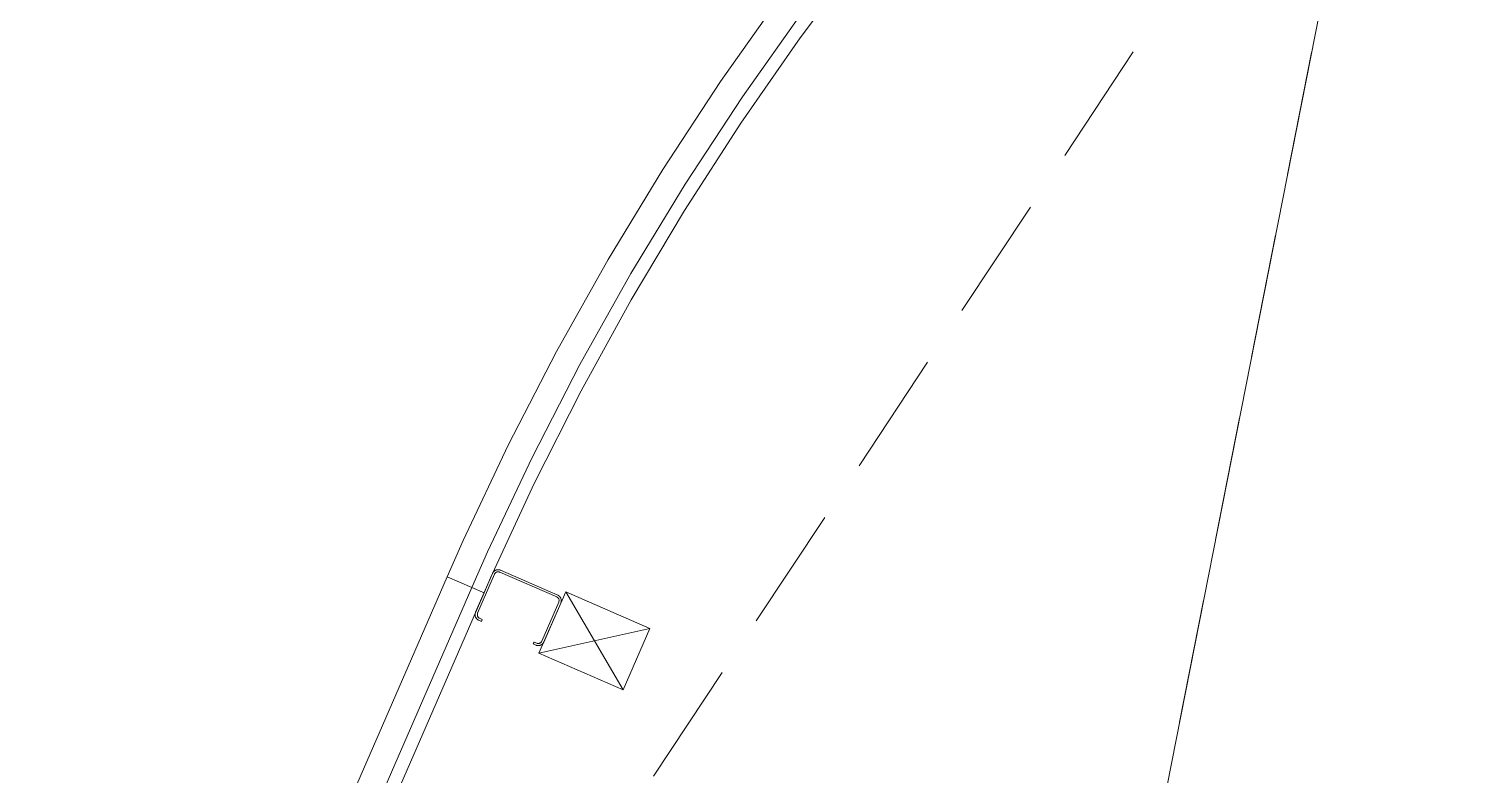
# Model space of a CAD drawing. Header units: metres. Extents: x 268878 to 269469, y 6087458 to 6088814.
# Drawn here: x 269153.913 to 269156.81, y 6087916.209 to 6087917.713 of the extents above; entities that cross this region are included whole.
import ezdxf

# ---------------------------------------------------------------- set-up
doc = ezdxf.new("R2010")
doc.units = ezdxf.units.M
doc.linetypes.add('DASHED2', pattern=[0.375, 0.25, -0.125])
doc.layers.add('Cadastre Developer_SP_NEW', color=2, linetype='Continuous', lineweight=5)

msp = doc.modelspace()

# ---------------------------------------------------------------- linework, layer by layer
at = {"layer": 'Cadastre Developer_SP_NEW', "color": 251, "linetype": 'DASHED2', "lineweight": 0}
for p, q in [((269158.67498, 6087928.7023), (269152.37538, 6087896.767)), ((269156.75996, 6087918.60412), (269154.31987, 6087914.92287))]:
    msp.add_line(p, q, dxfattribs=at)
at = {"layer": 'Cadastre Developer_SP_NEW', "color": 251, "linetype": 'Continuous', "lineweight": 0}
for p, q in [((269154.83016, 6087916.57693), (269154.75589, 6087916.60925)), ((269154.94076, 6087916.45517), (269154.99464, 6087916.57896)), ((269154.99464, 6087916.57896), (269155.16427, 6087916.50513)), ((269155.11039, 6087916.38134), (269154.99464, 6087916.57896)), ((269155.16427, 6087916.50513), (269154.94076, 6087916.45517)), ((269155.16427, 6087916.50513), (269155.11039, 6087916.38134)), ((269155.11039, 6087916.38134), (269154.94076, 6087916.45517))]:
    msp.add_line(p, q, dxfattribs=at)
for points in [[(269159.0933, 6087930.82289, 0), (269152.37538, 6087896.767, 0)], [(269154.032, 6087914.74309, 0), (269154.83016, 6087916.57693, 0), (269154.84333, 6087916.60697, 0), (269154.93129, 6087916.79703, 0), (269155.02583, 6087916.98391, 0), (269155.12683, 6087917.16737, 0), (269155.23417, 6087917.3472, 0), (269155.34773, 6087917.52317, 0), (269155.46735, 6087917.69507, 0), (269155.59291, 6087917.8627, 0), (269155.72423, 6087918.02583, 0), (269155.86117, 6087918.18429, 0), (269156.00356, 6087918.33787, 0), (269156.02634, 6087918.36147, 0)], [(269153.95773, 6087914.77542, 0), (269154.75589, 6087916.60925, 0), (269154.78827, 6087916.68232, 0), (269154.87889, 6087916.87426, 0), (269154.97615, 6087917.06292, 0), (269155.07994, 6087917.24807, 0), (269155.19013, 6087917.42948, 0), (269155.30658, 6087917.60694, 0), (269155.42916, 6087917.78023, 0), (269155.5577, 6087917.94913, 0), (269155.69207, 6087918.11345, 0), (269155.74413, 6087918.17408, 0)], [(269154.00724, 6087914.75387, 0), (269154.80541, 6087916.5877, 0), (269154.83718, 6087916.65944, 0), (269154.92698, 6087916.84968, 0), (269155.02335, 6087917.03668, 0), (269155.1262, 6087917.2202, 0), (269155.23539, 6087917.40002, 0), (269155.35078, 6087917.57591, 0), (269155.47225, 6087917.74768, 0), (269155.59963, 6087917.91509, 0), (269155.73278, 6087918.07797, 0), (269155.78388, 6087918.1375, 0)], [(269154.82643, 6087916.52326, 0), (269154.82121, 6087916.52553, 0), (269154.82108, 6087916.52559, 0), (269154.82083, 6087916.52571, 0), (269154.82058, 6087916.52584, 0), (269154.82034, 6087916.52597, 0), (269154.8201, 6087916.52612, 0), (269154.81987, 6087916.52627, 0), (269154.81964, 6087916.52644, 0), (269154.81942, 6087916.52661, 0), (269154.8192, 6087916.52678, 0), (269154.81899, 6087916.52697, 0), (269154.81879, 6087916.52716, 0), (269154.81859, 6087916.52736, 0), (269154.81841, 6087916.52757, 0), (269154.81822, 6087916.52778, 0), (269154.81805, 6087916.528, 0), (269154.81788, 6087916.52822, 0), (269154.81773, 6087916.52845, 0), (269154.81758, 6087916.52869, 0), (269154.81743, 6087916.52893, 0), (269154.8173, 6087916.52917, 0), (269154.81718, 6087916.52942, 0), (269154.81706, 6087916.52968, 0), (269154.81695, 6087916.52994, 0), (269154.81686, 6087916.5302, 0), (269154.81677, 6087916.53046, 0), (269154.81669, 6087916.53073, 0), (269154.81662, 6087916.531, 0), (269154.81656, 6087916.53127, 0), (269154.81651, 6087916.53155, 0), (269154.81647, 6087916.53182, 0), (269154.81644, 6087916.5321, 0), (269154.81641, 6087916.53238, 0), (269154.8164, 6087916.53266, 0), (269154.8164, 6087916.53294, 0), (269154.81641, 6087916.53322, 0), (269154.81642, 6087916.5335, 0), (269154.81645, 6087916.53377, 0), (269154.81649, 6087916.53405, 0), (269154.81653, 6087916.53433, 0), (269154.81659, 6087916.5346, 0), (269154.81665, 6087916.53487, 0), (269154.81673, 6087916.53514, 0), (269154.81681, 6087916.53541, 0), (269154.81691, 6087916.53567, 0), (269154.81701, 6087916.53593, 0), (269154.81706, 6087916.53606, 0), (269154.85115, 6087916.61436, 0), (269154.8512, 6087916.61449, 0), (269154.85132, 6087916.61474, 0), (269154.85145, 6087916.61499, 0), (269154.85159, 6087916.61523, 0), (269154.85173, 6087916.61547, 0), (269154.85189, 6087916.6157, 0), (269154.85205, 6087916.61593, 0), (269154.85222, 6087916.61615, 0), (269154.8524, 6087916.61637, 0), (269154.85258, 6087916.61658, 0), (269154.85278, 6087916.61678, 0), (269154.85298, 6087916.61698, 0), (269154.85318, 6087916.61716, 0), (269154.85339, 6087916.61735, 0), (269154.85361, 6087916.61752, 0), (269154.85384, 6087916.61769, 0), (269154.85407, 6087916.61784, 0), (269154.8543, 6087916.61799, 0), (269154.85454, 6087916.61813, 0), (269154.85479, 6087916.61827, 0), (269154.85504, 6087916.61839, 0), (269154.85529, 6087916.61851, 0), (269154.85555, 6087916.61861, 0), (269154.85581, 6087916.61871, 0), (269154.85608, 6087916.6188, 0), (269154.85635, 6087916.61888, 0), (269154.85662, 6087916.61895, 0), (269154.85689, 6087916.61901, 0), (269154.85716, 6087916.61906, 0), (269154.85744, 6087916.6191, 0), (269154.85772, 6087916.61913, 0), (269154.858, 6087916.61916, 0), (269154.85827, 6087916.61917, 0), (269154.85855, 6087916.61917, 0), (269154.85883, 6087916.61916, 0), (269154.85911, 6087916.61915, 0), (269154.85939, 6087916.61912, 0), (269154.85967, 6087916.61908, 0), (269154.85994, 6087916.61904, 0), (269154.86021, 6087916.61898, 0), (269154.86049, 6087916.61891, 0), (269154.86076, 6087916.61884, 0), (269154.86102, 6087916.61876, 0), (269154.86128, 6087916.61866, 0), (269154.86154, 6087916.61856, 0), (269154.86167, 6087916.61851, 0), (269154.97665, 6087916.56846, 0), (269154.97678, 6087916.5684, 0), (269154.97703, 6087916.56828, 0), (269154.97728, 6087916.56816, 0), (269154.97752, 6087916.56802, 0), (269154.97776, 6087916.56787, 0), (269154.978, 6087916.56772, 0), (269154.97822, 6087916.56756, 0), (269154.97844, 6087916.56738, 0), (269154.97866, 6087916.56721, 0), (269154.97887, 6087916.56702, 0), (269154.97907, 6087916.56683, 0), (269154.97927, 6087916.56663, 0), (269154.97946, 6087916.56642, 0), (269154.97964, 6087916.56621, 0), (269154.97981, 6087916.56599, 0), (269154.97998, 6087916.56577, 0), (269154.98013, 6087916.56554, 0), (269154.98028, 6087916.5653, 0), (269154.98043, 6087916.56506, 0), (269154.98056, 6087916.56482, 0), (269154.98068, 6087916.56457, 0), (269154.9808, 6087916.56431, 0), (269154.98091, 6087916.56406, 0), (269154.981, 6087916.56379, 0), (269154.98109, 6087916.56353, 0), (269154.98117, 6087916.56326, 0), (269154.98124, 6087916.56299, 0), (269154.9813, 6087916.56272, 0), (269154.98135, 6087916.56244, 0), (269154.98139, 6087916.56217, 0), (269154.98143, 6087916.56189, 0), (269154.98145, 6087916.56161, 0), (269154.98146, 6087916.56133, 0), (269154.98146, 6087916.56105, 0), (269154.98145, 6087916.56077, 0), (269154.98144, 6087916.5605, 0), (269154.98141, 6087916.56022, 0), (269154.98137, 6087916.55994, 0), (269154.98133, 6087916.55967, 0), (269154.98127, 6087916.55939, 0), (269154.98121, 6087916.55912, 0), (269154.98113, 6087916.55885, 0), (269154.98105, 6087916.55858, 0), (269154.98095, 6087916.55832, 0), (269154.98085, 6087916.55806, 0), (269154.9808, 6087916.55793, 0), (269154.94672, 6087916.47963, 0), (269154.94666, 6087916.4795, 0), (269154.94654, 6087916.47925, 0), (269154.94641, 6087916.479, 0), (269154.94627, 6087916.47876, 0), (269154.94613, 6087916.47852, 0), (269154.94597, 6087916.47829, 0), (269154.94581, 6087916.47806, 0), (269154.94564, 6087916.47784, 0), (269154.94546, 6087916.47762, 0), (269154.94528, 6087916.47741, 0), (269154.94508, 6087916.47721, 0), (269154.94489, 6087916.47702, 0), (269154.94468, 6087916.47683, 0), (269154.94447, 6087916.47665, 0), (269154.94425, 6087916.47647, 0), (269154.94402, 6087916.47631, 0), (269154.94379, 6087916.47615, 0), (269154.94356, 6087916.476, 0), (269154.94332, 6087916.47586, 0), (269154.94307, 6087916.47572, 0), (269154.94282, 6087916.4756, 0), (269154.94257, 6087916.47548, 0), (269154.94231, 6087916.47538, 0), (269154.94205, 6087916.47528, 0), (269154.94178, 6087916.47519, 0), (269154.94152, 6087916.47511, 0), (269154.94125, 6087916.47504, 0), (269154.94097, 6087916.47498, 0), (269154.9407, 6087916.47493, 0), (269154.94042, 6087916.47489, 0), (269154.94014, 6087916.47486, 0), (269154.93987, 6087916.47484, 0), (269154.93959, 6087916.47482, 0), (269154.93931, 6087916.47482, 0), (269154.93903, 6087916.47483, 0), (269154.93875, 6087916.47485, 0), (269154.93847, 6087916.47487, 0), (269154.9382, 6087916.47491, 0), (269154.93792, 6087916.47496, 0), (269154.93765, 6087916.47501, 0), (269154.93737, 6087916.47508, 0), (269154.93711, 6087916.47515, 0), (269154.93684, 6087916.47524, 0), (269154.93658, 6087916.47533, 0), (269154.93632, 6087916.47543, 0), (269154.93619, 6087916.47549, 0), (269154.93096, 6087916.47776, 0), (269154.92925, 6087916.47382, 0), (269154.93447, 6087916.47154, 0), (269154.93467, 6087916.47146, 0), (269154.93507, 6087916.4713, 0), (269154.93547, 6087916.47116, 0), (269154.93588, 6087916.47103, 0), (269154.9363, 6087916.47091, 0), (269154.93671, 6087916.47081, 0), (269154.93713, 6087916.47073, 0), (269154.93756, 6087916.47066, 0), (269154.93798, 6087916.4706, 0), (269154.93841, 6087916.47056, 0), (269154.93884, 6087916.47053, 0), (269154.93927, 6087916.47052, 0), (269154.9397, 6087916.47053, 0), (269154.94013, 6087916.47054, 0), (269154.94055, 6087916.47058, 0), (269154.94098, 6087916.47063, 0), (269154.94141, 6087916.47069, 0), (269154.94183, 6087916.47077, 0), (269154.94225, 6087916.47086, 0), (269154.94266, 6087916.47097, 0), (269154.94307, 6087916.47109, 0), (269154.94348, 6087916.47123, 0), (269154.94388, 6087916.47138, 0), (269154.94428, 6087916.47154, 0), (269154.94467, 6087916.47172, 0), (269154.94506, 6087916.47191, 0), (269154.94543, 6087916.47211, 0), (269154.9458, 6087916.47233, 0), (269154.94617, 6087916.47256, 0), (269154.94652, 6087916.47281, 0), (269154.94686, 6087916.47306, 0), (269154.9472, 6087916.47333, 0), (269154.94753, 6087916.47361, 0), (269154.94784, 6087916.4739, 0), (269154.94815, 6087916.4742, 0), (269154.94845, 6087916.47451, 0), (269154.94873, 6087916.47483, 0), (269154.949, 6087916.47516, 0), (269154.94927, 6087916.4755, 0), (269154.94951, 6087916.47585, 0), (269154.94975, 6087916.47621, 0), (269154.94998, 6087916.47657, 0), (269154.95019, 6087916.47695, 0), (269154.95039, 6087916.47733, 0), (269154.95057, 6087916.47772, 0), (269154.95066, 6087916.47791, 0), (269154.98474, 6087916.55622, 0), (269154.98482, 6087916.55641, 0), (269154.98498, 6087916.55681, 0), (269154.98512, 6087916.55722, 0), (269154.98525, 6087916.55763, 0), (269154.98537, 6087916.55804, 0), (269154.98547, 6087916.55846, 0), (269154.98556, 6087916.55888, 0), (269154.98563, 6087916.5593, 0), (269154.98568, 6087916.55973, 0), (269154.98572, 6087916.56016, 0), (269154.98575, 6087916.56058, 0), (269154.98576, 6087916.56101, 0), (269154.98576, 6087916.56144, 0), (269154.98574, 6087916.56187, 0), (269154.98571, 6087916.5623, 0), (269154.98566, 6087916.56273, 0), (269154.98559, 6087916.56315, 0), (269154.98552, 6087916.56357, 0), (269154.98542, 6087916.56399, 0), (269154.98532, 6087916.56441, 0), (269154.98519, 6087916.56482, 0), (269154.98506, 6087916.56523, 0), (269154.98491, 6087916.56563, 0), (269154.98474, 6087916.56603, 0), (269154.98457, 6087916.56642, 0), (269154.98437, 6087916.5668, 0), (269154.98417, 6087916.56718, 0), (269154.98395, 6087916.56755, 0), (269154.98372, 6087916.56791, 0), (269154.98348, 6087916.56826, 0), (269154.98322, 6087916.56861, 0), (269154.98296, 6087916.56895, 0), (269154.98268, 6087916.56927, 0), (269154.98239, 6087916.56959, 0), (269154.98209, 6087916.5699, 0), (269154.98177, 6087916.57019, 0), (269154.98145, 6087916.57048, 0), (269154.98112, 6087916.57075, 0), (269154.98078, 6087916.57101, 0), (269154.98043, 6087916.57126, 0), (269154.98007, 6087916.5715, 0), (269154.97971, 6087916.57172, 0), (269154.97933, 6087916.57193, 0), (269154.97895, 6087916.57213, 0), (269154.97857, 6087916.57232, 0), (269154.97837, 6087916.5724, 0), (269154.86339, 6087916.62245, 0), (269154.86319, 6087916.62253, 0), (269154.86279, 6087916.62269, 0), (269154.86239, 6087916.62283, 0), (269154.86198, 6087916.62296, 0), (269154.86156, 6087916.62308, 0), (269154.86115, 6087916.62318, 0), (269154.86073, 6087916.62326, 0), (269154.8603, 6087916.62333, 0), (269154.85988, 6087916.62339, 0), (269154.85945, 6087916.62343, 0), (269154.85902, 6087916.62346, 0), (269154.85859, 6087916.62347, 0), (269154.85816, 6087916.62347, 0), (269154.85773, 6087916.62345, 0), (269154.85731, 6087916.62341, 0), (269154.85688, 6087916.62337, 0), (269154.85645, 6087916.6233, 0), (269154.85603, 6087916.62322, 0), (269154.85561, 6087916.62313, 0), (269154.8552, 6087916.62302, 0), (269154.85479, 6087916.6229, 0), (269154.85438, 6087916.62277, 0), (269154.85398, 6087916.62262, 0), (269154.85358, 6087916.62245, 0), (269154.85319, 6087916.62227, 0), (269154.8528, 6087916.62208, 0), (269154.85243, 6087916.62188, 0), (269154.85206, 6087916.62166, 0), (269154.8517, 6087916.62143, 0), (269154.85134, 6087916.62119, 0), (269154.851, 6087916.62093, 0), (269154.85066, 6087916.62066, 0), (269154.85033, 6087916.62039, 0), (269154.85002, 6087916.6201, 0), (269154.84971, 6087916.61979, 0), (269154.84942, 6087916.61948, 0), (269154.84913, 6087916.61916, 0), (269154.84886, 6087916.61883, 0), (269154.8486, 6087916.61849, 0), (269154.84835, 6087916.61814, 0), (269154.84811, 6087916.61778, 0), (269154.84788, 6087916.61742, 0), (269154.84767, 6087916.61704, 0), (269154.84747, 6087916.61666, 0), (269154.84729, 6087916.61628, 0), (269154.8472, 6087916.61608, 0), (269154.81312, 6087916.53777, 0), (269154.81304, 6087916.53758, 0), (269154.81288, 6087916.53718, 0), (269154.81274, 6087916.53677, 0), (269154.81261, 6087916.53636, 0), (269154.81249, 6087916.53595, 0), (269154.81239, 6087916.53553, 0), (269154.81231, 6087916.53511, 0), (269154.81223, 6087916.53469, 0), (269154.81218, 6087916.53426, 0), (269154.81214, 6087916.53384, 0), (269154.81211, 6087916.53341, 0), (269154.8121, 6087916.53298, 0), (269154.8121, 6087916.53255, 0), (269154.81212, 6087916.53212, 0), (269154.81216, 6087916.53169, 0), (269154.8122, 6087916.53126, 0), (269154.81227, 6087916.53084, 0), (269154.81235, 6087916.53042, 0), (269154.81244, 6087916.53, 0), (269154.81255, 6087916.52958, 0), (269154.81267, 6087916.52917, 0), (269154.8128, 6087916.52876, 0), (269154.81295, 6087916.52836, 0), (269154.81312, 6087916.52797, 0), (269154.8133, 6087916.52757, 0), (269154.81349, 6087916.52719, 0), (269154.81369, 6087916.52681, 0), (269154.81391, 6087916.52644, 0), (269154.81414, 6087916.52608, 0), (269154.81438, 6087916.52573, 0), (269154.81464, 6087916.52538, 0), (269154.81491, 6087916.52505, 0), (269154.81518, 6087916.52472, 0), (269154.81547, 6087916.5244, 0), (269154.81577, 6087916.5241, 0), (269154.81609, 6087916.5238, 0), (269154.81641, 6087916.52352, 0), (269154.81674, 6087916.52324, 0), (269154.81708, 6087916.52298, 0), (269154.81743, 6087916.52273, 0), (269154.81779, 6087916.52249, 0), (269154.81815, 6087916.52227, 0), (269154.81853, 6087916.52206, 0), (269154.81891, 6087916.52186, 0), (269154.81929, 6087916.52168, 0), (269154.81949, 6087916.52159, 0), (269154.82472, 6087916.51931, 0), (269154.82643, 6087916.52326, 0)]]:
    msp.add_polyline3d(points, dxfattribs=at)

doc.saveas('drawing.dxf')
